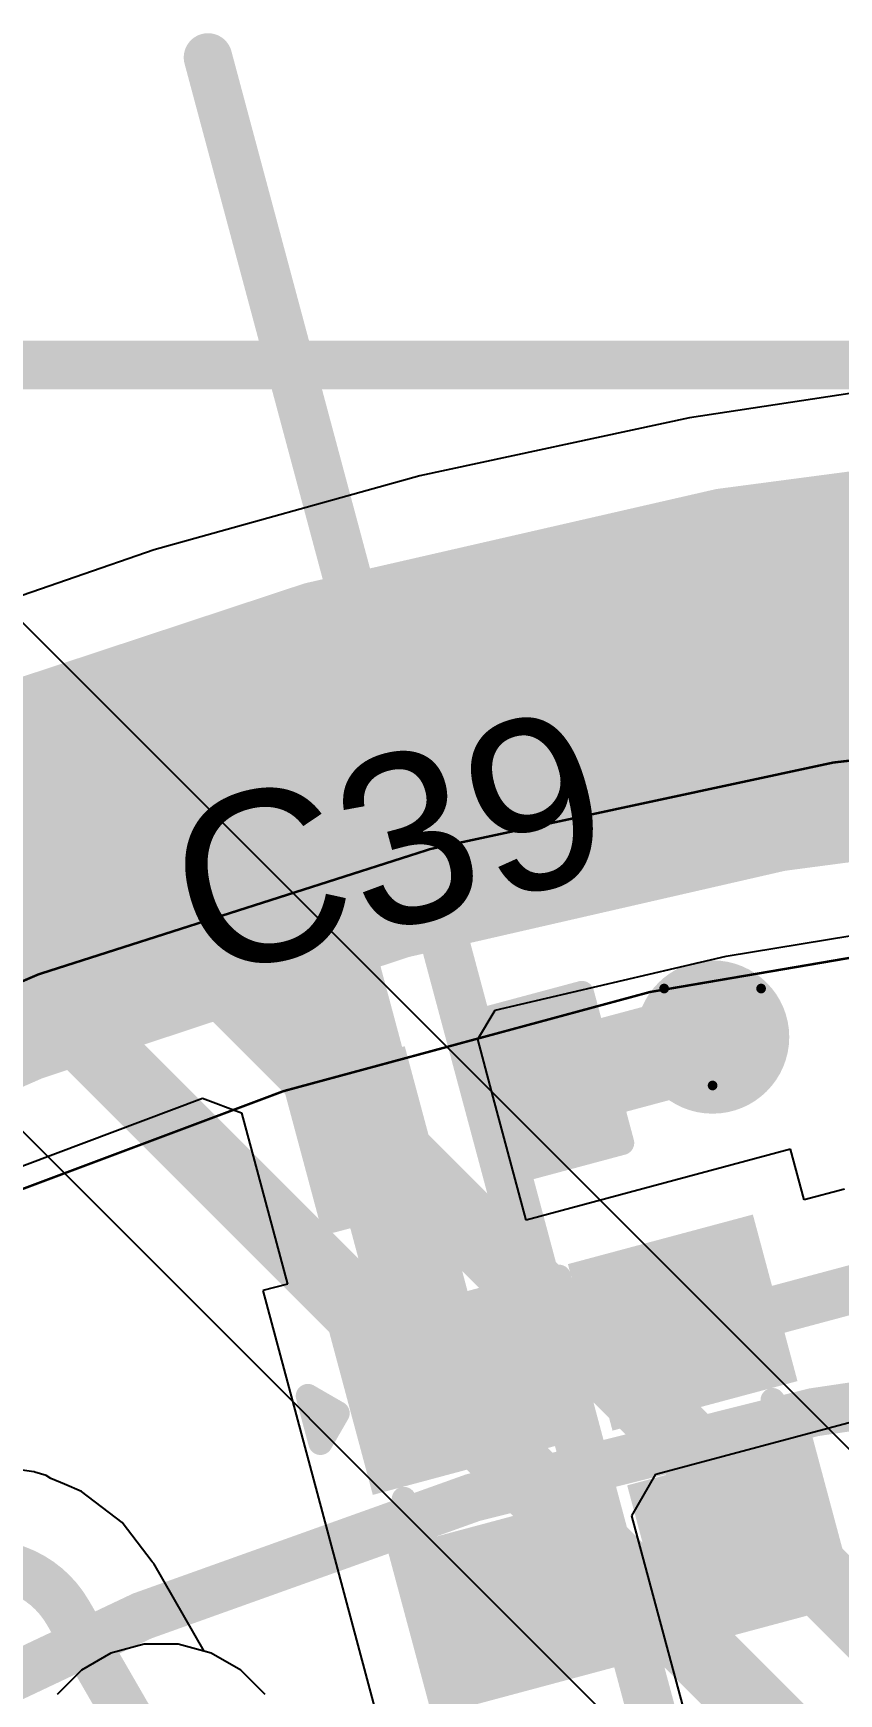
# Model space of a CAD drawing. Header units: inches. Extents: x -7 to 348, y -14 to 159.
# Drawn here: x 28.06 to 32.28, y 36.38 to 45.08 of the extents above; entities that cross this region are included whole.
import ezdxf

# ---------------------------------------------------------------- set-up
doc = ezdxf.new("R2010")
doc.units = ezdxf.units.IN
for name, color, linetype in [('Bottom Layer', 5, 'Continuous'), ('Bottom Solder', 6, 'Continuous'), ('Dimension', 6, 'Continuous'), ('Drill Drawing', 1, 'Continuous'), ('Fabrication', 76, 'Continuous'), ('Top Layer', 1, 'Continuous'), ('Top Overlay', 2, 'Continuous'), ('Top Paste', 8, 'Continuous'), ('Top Solder', 216, 'Continuous'), ('Via Holes', 16, 'Continuous')]:
    doc.layers.add(name, color=color, linetype=linetype)
doc.styles.add('Arial', font='', dxfattribs={"height": 0.2})
doc.styles.get('Arial').set_extended_font_data('Arial')

msp = doc.modelspace()

# ---------------------------------------------------------------- hatches: boundary and pattern name
at = {"layer": 'Bottom Layer'}
h = msp.add_hatch(color=5, dxfattribs=at)
edge = h.paths.add_edge_path()
edge.add_arc((31.6228, 39.8225), 0.3, 0, 360)
at = {"layer": 'Bottom Solder'}
h = msp.add_hatch(color=6, dxfattribs=at)
edge = h.paths.add_edge_path()
edge.add_arc((31.6228, 39.8225), 0.4016, 0, 360)
at = {"layer": 'Top Layer'}
h = msp.add_hatch(color=1, dxfattribs=at)
edge = h.paths.add_edge_path()
edge.add_arc((31.6228, 39.8225), 0.3, 0, 360)
for points in [[(30.8755, 39.9441), (31.0398, 39.3307), (30.5982, 39.2124), (30.4339, 39.8258)], [(29.9677, 39.7008), (30.1321, 39.0875), (29.6904, 38.9692), (29.5261, 39.5825)], [(31.9431, 38.0919), (31.1704, 37.8848), (30.9892, 38.561), (31.7619, 38.768)], [(30.6874, 37.7554), (29.9147, 37.5484), (29.7335, 38.2245), (30.5062, 38.4316)], [(32.2537, 36.9328), (31.481, 36.7257), (31.2998, 37.4019), (32.0725, 37.6089)], [(30.998, 36.5963), (30.2253, 36.3893), (30.0441, 37.0654), (30.8168, 37.2725)]]:
    msp.add_hatch(color=1, dxfattribs=at).paths.add_polyline_path(points)
at = {"layer": 'Top Paste'}
for points in [[(30.8755, 39.9441), (31.0398, 39.3307), (30.5982, 39.2124), (30.4339, 39.8258)], [(29.9677, 39.7008), (30.1321, 39.0875), (29.6904, 38.9692), (29.5261, 39.5825)], [(31.9431, 38.0919), (31.1704, 37.8848), (30.9892, 38.561), (31.7619, 38.768)], [(30.6874, 37.7554), (29.9147, 37.5484), (29.7335, 38.2245), (30.5062, 38.4316)], [(32.2537, 36.9328), (31.481, 36.7257), (31.2998, 37.4019), (32.0725, 37.6089)], [(30.998, 36.5963), (30.2253, 36.3893), (30.0441, 37.0654), (30.8168, 37.2725)]]:
    msp.add_hatch(color=8, dxfattribs=at).paths.add_polyline_path(points)
at = {"layer": 'Top Solder'}
for points in [[(30.9179, 40.0176), (31.1133, 39.2883), (30.5558, 39.1389), (30.3604, 39.8682)], [(30.0101, 39.7743), (30.2056, 39.0451), (29.648, 38.8957), (29.4526, 39.6249)], [(32.0676, 38.02), (31.0985, 37.7604), (30.8648, 38.6328), (31.8338, 38.8925)], [(30.8119, 37.6836), (29.8428, 37.4239), (29.6091, 38.2964), (30.5781, 38.556)], [(32.3781, 36.8609), (31.4091, 36.6013), (31.1754, 37.4737), (32.1444, 37.7334)], [(31.1224, 36.5245), (30.1534, 36.2648), (29.9196, 37.1372), (30.8887, 37.3969)]]:
    msp.add_hatch(color=216, dxfattribs=at).paths.add_polyline_path(points)
at = {"layer": 'Via Holes'}
h = msp.add_hatch(color=7, dxfattribs=at)
edge = h.paths.add_edge_path()
edge.add_arc((31.6228, 39.8225), 0.15, 0, 360)

# ---------------------------------------------------------------- linework, layer by layer
at = {"layer": 'Bottom Layer'}
for p, q in [((33.0278, 36.9727), (26.0083, 43.9921)), ((24.8287, 42.5077), (31.5596, 35.7767)), ((28.6443, 36.6419), (28.4711, 36.5955)), ((28.8236, 36.6419), (28.6443, 36.6419)), ((28.9968, 36.5955), (28.8236, 36.6419)), ((28.4711, 36.5955), (28.3158, 36.5058)), ((29.1521, 36.5058), (28.9968, 36.5955)), ((28.3158, 36.5058), (28.189, 36.379)), ((29.2789, 36.379), (29.1521, 36.5058))]:
    msp.add_line(p, q, dxfattribs=at)
at = {"layer": 'Bottom Layer', "const_width": 0.381}
for points in [[(25.5963, 43.5801), (32.7415, 36.4349)], [(25.2407, 42.9197), (31.9716, 36.1888)]]:
    msp.add_lwpolyline(points, dxfattribs=at)
at = {"layer": 'Dimension', "const_width": 0.254}
msp.add_lwpolyline([(28.9793, 44.9541), (42.6758, -6.1596)], dxfattribs=at)
at = {"layer": 'Dimension'}
for points, const_width in [([(28.9158, 44.9541, 1), (29.0428, 44.9541, 1)], 0.127), ([(58.31, 19.467, 1), (13.31, 19.467, 1)], 0.254), ([(54.5603, 19.4669, 1), (17.0603, 19.4669, 1)], 0.254)]:
    msp.add_lwpolyline(points, format="xyb", close=True, dxfattribs=dict(at, const_width=const_width))
at = {"layer": 'Drill Drawing', "const_width": 0.0508}
for points in [[(31.3688, 40.0765), (31.8768, 40.0765)], [(31.3688, 40.0765), (31.6228, 39.5685)], [(31.6228, 39.5685), (31.8768, 40.0765)]]:
    msp.add_lwpolyline(points, dxfattribs=at)
at = {"layer": 'Drill Drawing', "const_width": 0.0254}
for points in [[(31.3561, 40.0765, 1), (31.3815, 40.0765, 1)], [(31.3561, 40.0765, 1), (31.3815, 40.0765, 1)], [(31.8641, 40.0765, 1), (31.8895, 40.0765, 1)], [(31.8641, 40.0765, 1), (31.8895, 40.0765, 1)], [(31.6101, 39.5685, 1), (31.6355, 39.5685, 1)], [(31.6101, 39.5685, 1), (31.6355, 39.5685, 1)]]:
    msp.add_lwpolyline(points, format="xyb", close=True, dxfattribs=at)
at = {"layer": 'Fabrication', "const_width": 0.0127}
for points in [[(24.2219, 38.2498, -0.198805), (40.8304, 40.9693)], [(24.2219, 38.2498, -0.198805), (40.8304, 40.9693)], [(24.0276, 36.9322, -0.191774), (39.2015, 40.274)], [(24.0276, 36.9322, -0.191774), (39.2015, 40.274)], [(24.0276, 36.9322, -0.191774), (39.2015, 40.274)], [(24.0276, 36.9322, -0.191774), (39.2015, 40.274)]]:
    msp.add_lwpolyline(points, format="xyb", dxfattribs=at)
at = {"layer": 'Top Layer'}
for p, q in [((32.929, 43.2832), (31.5013, 43.0659)), ((31.5013, 43.0659), (30.0893, 42.7628)), ((30.0893, 42.7628), (28.6981, 42.375)), ((28.6981, 42.375), (27.333, 41.9039)), ((31.6941, 40.2457), (33.0565, 40.4707)), ((30.4842, 39.9636), (31.6941, 40.2457)), ((30.3928, 39.8111), (30.4842, 39.9636)), ((30.474, 39.5078), (30.3928, 39.8111)), ((27.7356, 39.0449), (28.9509, 39.5023)), ((28.9509, 39.5023), (29.1555, 39.4257)), ((30.6466, 38.8636), (30.474, 39.5078)), ((30.474, 39.5078), (30.474, 39.5078)), ((29.1555, 39.4257), (29.2233, 39.1727)), ((32.0314, 39.2347), (30.6466, 38.8636)), ((32.1026, 38.9688), (32.0314, 39.2347)), ((29.2233, 39.1727), (29.3959, 38.5285)), ((32.3141, 39.0255), (32.1026, 38.9688)), ((29.3959, 38.5285), (29.2669, 38.4939)), ((29.2669, 38.4939), (29.5775, 37.3348)), ((31.3258, 37.532), (32.4097, 37.8225)), ((28.0665, 37.5449), (27.9339, 37.5641)), ((28.0667, 37.5453), (28.0665, 37.5449)), ((28.0685, 37.5451), (28.0667, 37.5453)), ((28.0667, 37.5453), (28.0667, 37.5453)), ((28.0717, 37.5437), (28.0685, 37.5451)), ((28.1321, 37.5246), (28.0717, 37.5437)), ((28.1554, 37.5091), (28.1321, 37.5246)), ((28.2268, 37.4795), (28.1554, 37.5091)), ((31.2001, 37.3143), (31.3258, 37.532)), ((28.3164, 37.4424), (28.2268, 37.4795)), ((28.5292, 37.279), (28.3164, 37.4424)), ((29.5775, 37.3348), (29.5775, 37.3348)), ((29.5775, 37.3348), (29.9559, 35.9226)), ((28.6869, 37.0736), (28.5292, 37.279)), ((31.4646, 36.3269), (31.2001, 37.3143)), ((28.6949, 37.0644), (28.6869, 37.0736)), ((28.96, 36.6054), (28.6949, 37.0644)), ((28.9968, 36.5955), (28.96, 36.6054)), ((29.1521, 36.5058), (28.9968, 36.5955)), ((29.2789, 36.379), (29.1521, 36.5058))]:
    msp.add_line(p, q, dxfattribs=at)
for points, const_width in [([(23.9597, 38.6755, -0.53877), (58.0622, 22.8854)], 2.032), ([(27.9339, 37.0461, -0.200714), (28.2463, 36.8055)], 0.254)]:
    msp.add_lwpolyline(points, format="xyb", dxfattribs=dict(at, const_width=const_width))
for points, const_width in [([(29.4319, 40.8957), (29.8487, 39.3402)], 0.508), ([(30.835, 39.6045), (31.569, 39.8012)], 0.508), ([(29.8487, 39.3402), (29.8978, 39.157)], 0.508), ([(29.8978, 39.157), (30.2105, 37.99)], 0.508), ([(31.5061, 38.2728), (32.4481, 38.5252)], 0.254), ([(28.2464, 36.8055), (28.734, 35.9609)], 0.254)]:
    msp.add_lwpolyline(points, dxfattribs=dict(at, const_width=const_width))
for points, const_width in [([(29.3049, 40.8957, 1), (29.5589, 40.8957, 1)], 0.254), ([(31.442, 39.8012, 1), (31.696, 39.8012, 1)], 0.254), ([(30.708, 39.6045, 1), (30.962, 39.6045, 1)], 0.254), ([(29.7217, 39.3402, 1), (29.9757, 39.3402, 1)], 0.254), ([(29.7217, 39.3402, 1), (29.9757, 39.3402, 1)], 0.254), ([(29.7708, 39.157, 1), (30.0248, 39.157, 1)], 0.254), ([(29.7708, 39.157, 1), (30.0248, 39.157, 1)], 0.254), ([(31.4426, 38.2728, 1), (31.5696, 38.2728, 1)], 0.127), ([(30.0835, 37.99, 1), (30.3375, 37.99, 1)], 0.254), ([(28.1828, 36.8055, 1), (28.3098, 36.8055, 1)], 0.127), ([(28.1829, 36.8055, 1), (28.3099, 36.8055, 1)], 0.127)]:
    msp.add_lwpolyline(points, format="xyb", close=True, dxfattribs=dict(at, const_width=const_width))
at = {"layer": 'Top Overlay'}
for points, const_width in [([(16.5125, 43.3427), (55.0971, 43.3431)], 0.254), ([(30.4477, 39.9215), (30.9384, 40.053)], 0.127), ([(30.9384, 40.053), (31.1487, 39.2679)], 0.127), ([(29.4172, 39.6454), (29.9079, 39.7769)], 0.127), ([(29.4172, 39.6454), (29.6276, 38.8603)], 0.127), ([(30.658, 39.1364), (31.1487, 39.2679)], 0.127), ([(29.6276, 38.8603), (30.1183, 38.9918)], 0.127), ([(30.6612, 38.5248), (30.8175, 38.5667)], 0.127), ([(29.5026, 37.9417), (29.5684, 37.6964)], 0.127), ([(29.5026, 37.9417), (29.6582, 37.8519)], 0.127), ([(31.9374, 37.9202), (31.9793, 37.7639)], 0.127), ([(29.5684, 37.6964), (29.6582, 37.8519)], 0.127), ([(30.0055, 37.4025), (30.0474, 37.2462)], 0.127), ([(31.1788, 36.593), (31.3351, 36.6349)], 0.127)]:
    msp.add_lwpolyline(points, dxfattribs=dict(at, const_width=const_width))
at = {"layer": 'Top Overlay', "const_width": 0.0635}
for points in [[(30.9066, 40.053, 1), (30.9701, 40.053, 1)], [(30.9066, 40.053, 1), (30.9701, 40.053, 1)], [(30.4159, 39.9215, 1), (30.4794, 39.9215, 1)], [(29.8762, 39.7769, 1), (29.9397, 39.7769, 1)], [(29.3855, 39.6454, 1), (29.449, 39.6454, 1)], [(29.3855, 39.6454, 1), (29.449, 39.6454, 1)], [(31.117, 39.2679, 1), (31.1805, 39.2679, 1)], [(31.117, 39.2679, 1), (31.1805, 39.2679, 1)], [(30.6263, 39.1364, 1), (30.6898, 39.1364, 1)], [(30.0865, 38.9918, 1), (30.15, 38.9918, 1)], [(29.5958, 38.8603, 1), (29.6593, 38.8603, 1)], [(29.5958, 38.8603, 1), (29.6593, 38.8603, 1)], [(30.7857, 38.5667, 1), (30.8492, 38.5667, 1)], [(30.6294, 38.5248, 1), (30.6929, 38.5248, 1)], [(29.4709, 37.9417, 1), (29.5344, 37.9417, 1)], [(29.4709, 37.9417, 1), (29.5344, 37.9417, 1)], [(31.9056, 37.9202, 1), (31.9691, 37.9202, 1)], [(29.6264, 37.8519, 1), (29.6899, 37.8519, 1)], [(29.6264, 37.8519, 1), (29.6899, 37.8519, 1)], [(29.5366, 37.6964, 1), (29.6001, 37.6964, 1)], [(29.5366, 37.6964, 1), (29.6001, 37.6964, 1)], [(31.9475, 37.7639, 1), (32.011, 37.7639, 1)], [(29.9738, 37.4025, 1), (30.0373, 37.4025, 1)], [(30.0157, 37.2462, 1), (30.0792, 37.2462, 1)], [(31.1471, 36.593, 1), (31.2106, 36.593, 1)], [(31.3034, 36.6349, 1), (31.3669, 36.6349, 1)]]:
    msp.add_lwpolyline(points, format="xyb", close=True, dxfattribs=at)

# ---------------------------------------------------------------- texts
at = {"layer": 'Top Overlay', "style": 'Arial'}
msp.add_text('C39', height=0.889, rotation=15, dxfattribs=at).set_placement((28.9382, 40.1156))

doc.saveas('drawing.dxf')
